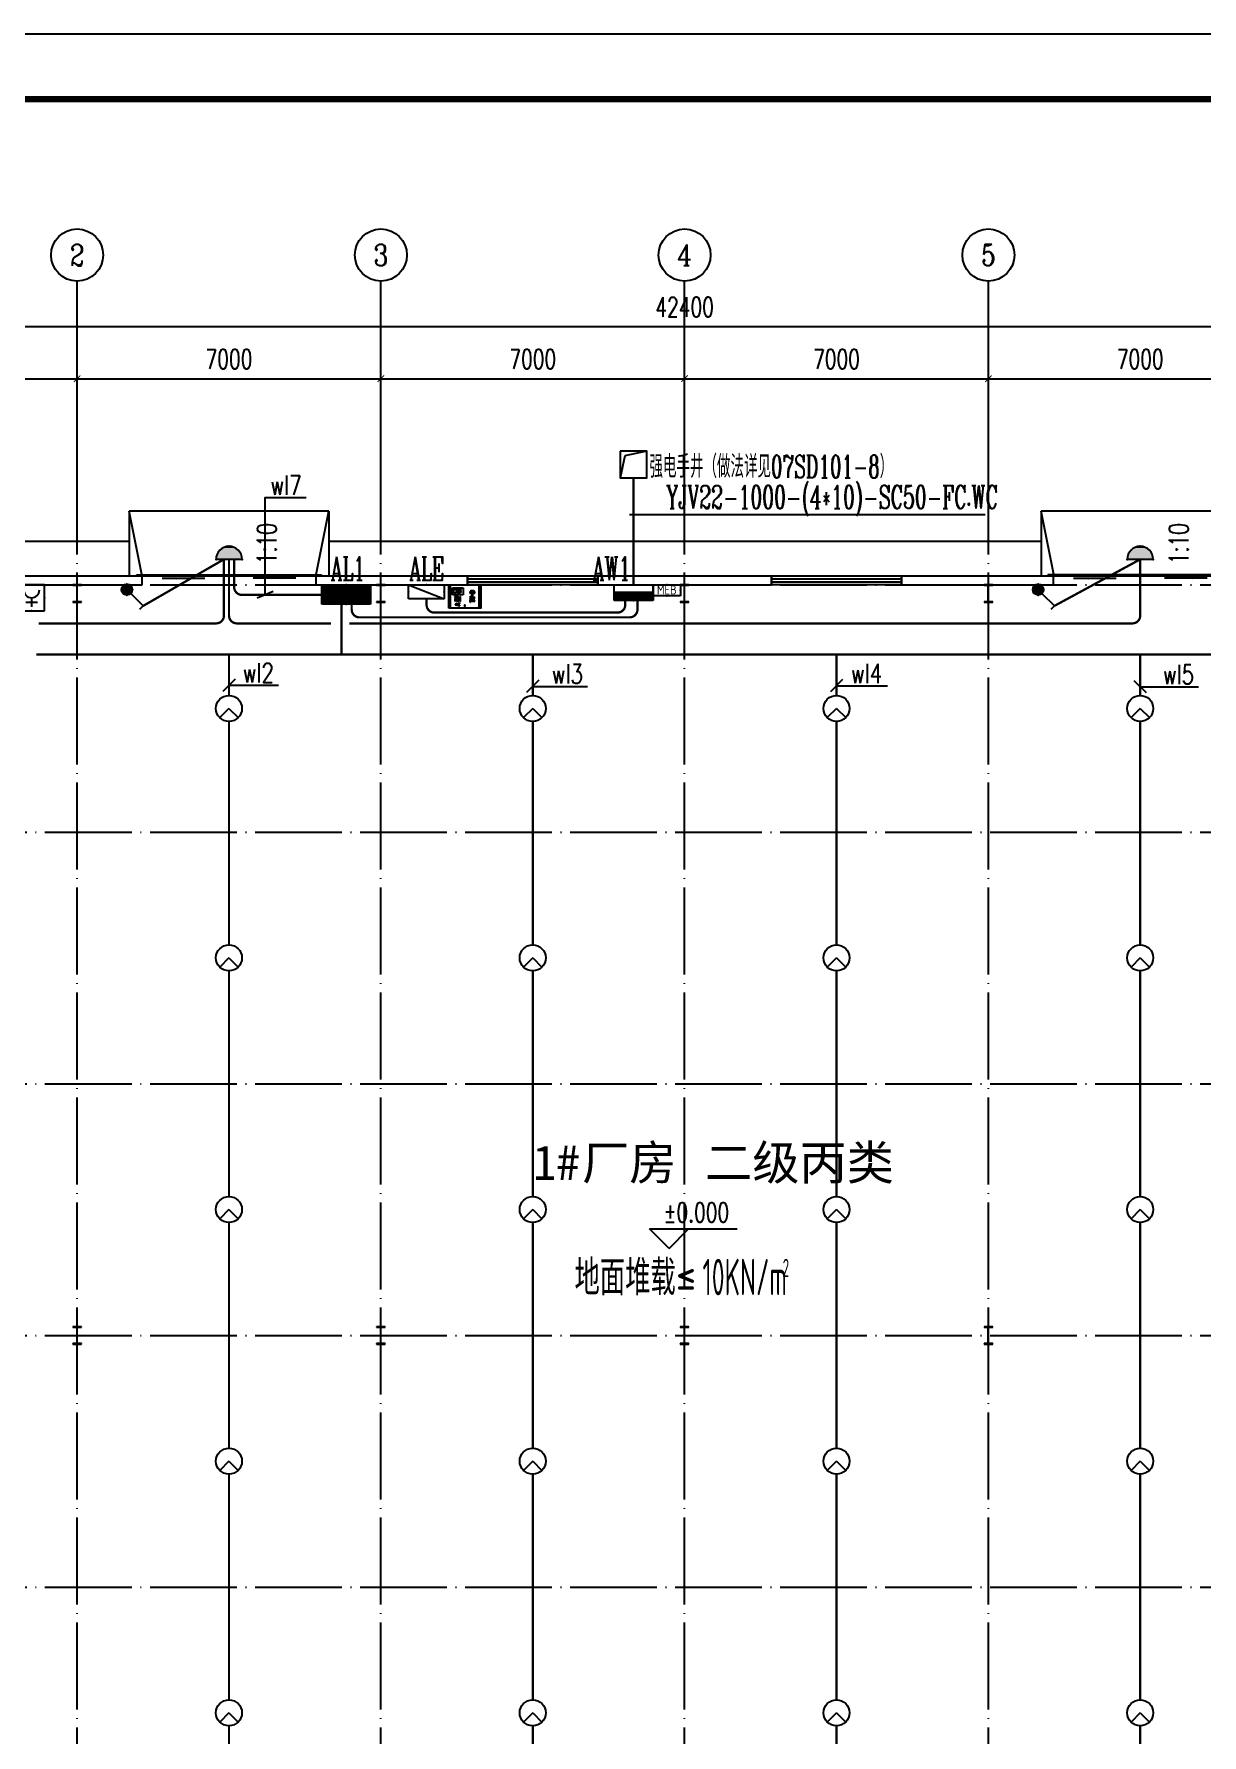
# Model space of a CAD drawing. Extents: x 33088 to 140010, y 13737 to 369010.
# Drawn here: x 61281 to 88197, y 236352 to 275556 of the extents above; entities that cross this region are included whole.
import ezdxf
from ezdxf.enums import TextEntityAlignment as Align

# ---------------------------------------------------------------- set-up
doc = ezdxf.new("R2010")
doc.units = 0
doc.header["$LTSCALE"] = 1000
doc.header["$MEASUREMENT"] = 0
doc.linetypes.add('DOTE', pattern=[2.42, 2, -0.2, 0.02, -0.2])
doc.layers.get('0').update_dxf_attribs({"linetype": 'CONTINUOUS'})
doc.layers.get('DEFPOINTS').update_dxf_attribs({"linetype": 'CONTINUOUS'})
for name, color, linetype in [('AXIS', 3, 'CONTINUOUS'), ('AXIS_TEXT', 7, 'CONTINUOUS'), ('COLUMN', 99, 'CONTINUOUS'), ('DIM-照明', 4, 'CONTINUOUS'), ('DIM_ELEV', 3, 'CONTINUOUS'), ('DIM_SYMB', 3, 'CONTINUOUS'), ('DOTE', 1, 'DOTE'), ('EQUIP-消防', 3, 'CONTINUOUS'), ('EQUIP-照明', 3, 'CONTINUOUS'), ('EQUIP-箱柜', 3, 'CONTINUOUS'), ('GROUND', 2, 'CONTINUOUS'), ('PUB_TEXT', 7, 'CONTINUOUS'), ('PUB_TITLE', 4, 'CONTINUOUS'), ('STAIR', 2, 'CONTINUOUS'), ('WALL', 9, 'CONTINUOUS'), ('WINDOW', 99, 'CONTINUOUS'), ('WIRE-照明', 1, 'CONTINUOUS')]:
    doc.layers.add(name, color=color, linetype=linetype)
doc.styles.add('_TCH_AXIS', font='COMPLEX', dxfattribs={"bigfont": 'GBCBIG'})
doc.styles.add('_TCH_DIM', font='SIMPLEX', dxfattribs={"bigfont": 'GBCBIG'})
doc.styles.add('_TCH_DYN', font='')
doc.styles.add('_TCH_LABEL', font='COMPLEX', dxfattribs={"bigfont": 'GBCBIG'})
doc.styles.add('_TEL_DIM', font='SIMPLEX', dxfattribs={"width": 0.8, "height": 3.5, "bigfont": 'HZTXT'})
doc.styles.add('COMPLEX', font='COMPLEX')
doc.styles.add('DIM_FONT', font='SIMPLEX', dxfattribs={"width": 0.7, "bigfont": 'GBCBIG'})
doc.styles.get("Standard").update_dxf_attribs({"font": 'gbenor.shx', "bigfont": 'gbcbig.shx'})
doc.styles.add('STY53', font='COMPLEX', dxfattribs={"width": 0.6, "bigfont": 'HZTXT'})
doc.styles.get('_TCH_DYN').set_extended_font_data('SimSun')
doc.dimstyles.new('DIMN150', dxfattribs={"dimscale": 1.5, "dimtxt": 300, "dimasz": 100, "dimexe": 250, "dimexo": 300, "dimgap": 150, "dimtad": 1, "dimdec": 0, "dimzin": 0, "dimtxsty": 'DIM_FONT', "dimblk": 'ARCHTICK', "dimcen": 0.09, "dimclrt": 7, "dimazin": 3, "dimtfac": 1, "dimtdec": 0, "dimtix": 1, "dimtmove": 0, "dimatfit": 3, "dimtolj": 1, "dimtzin": 0})

# ---------------------------------------------------------------- blocks, each defined once
blk = doc.blocks.new('$EQUIP_U$00000189_CYQUAN-P')
at = {"color": 254}
for p, q in [((-0.28, -0.48), (-0.296, -0.48)), ((-0.296, -0.509), (-0.28, -0.509))]:
    blk.add_line(p, q, dxfattribs=at)
for p, q in [((-0.254, -0.2), (-0.288, -0.346)), ((-0.288, -0.346), (-0.271, -0.346)), ((-0.271, -0.346), (-0.262, -0.301)), ((-0.262, -0.301), (-0.232, -0.301)), ((-0.259, -0.285), (-0.248, -0.234)), ((-0.236, -0.285), (-0.259, -0.285)), ((-0.241, -0.2), (-0.254, -0.2)), ((-0.248, -0.234), (-0.247, -0.234)), ((-0.247, -0.234), (-0.236, -0.285)), ((-0.207, -0.346), (-0.241, -0.2)), ((-0.232, -0.301), (-0.223, -0.346)), ((-0.223, -0.346), (-0.207, -0.346)), ((-0.146, -0.234), (-0.157, -0.234)), ((-0.157, -0.234), (-0.157, -0.25)), ((-0.157, -0.25), (-0.153, -0.25)), ((-0.146, -0.279), (-0.157, -0.286)), ((-0.157, -0.286), (-0.153, -0.292)), ((-0.146, -0.352), (-0.157, -0.351)), ((-0.157, -0.351), (-0.157, -0.367)), ((-0.157, -0.367), (-0.156, -0.367)), ((-0.156, -0.367), (-0.146, -0.366)), ((-0.153, -0.25), (-0.142, -0.249)), ((-0.153, -0.292), (-0.146, -0.302)), ((-0.138, -0.186), (-0.149, -0.185)), ((-0.149, -0.185), (-0.149, -0.2)), ((-0.149, -0.2), (-0.14, -0.2)), ((-0.134, -0.235), (-0.146, -0.234)), ((-0.139, -0.271), (-0.146, -0.279)), ((-0.146, -0.302), (-0.137, -0.294)), ((-0.146, -0.302), (-0.146, -0.302)), ((-0.134, -0.352), (-0.146, -0.352)), ((-0.146, -0.366), (-0.134, -0.366)), ((-0.142, -0.249), (-0.131, -0.249)), ((-0.139, -0.31), (-0.141, -0.326)), ((-0.141, -0.326), (-0.136, -0.325)), ((-0.14, -0.2), (-0.129, -0.199)), ((-0.138, -0.27), (-0.139, -0.271)), ((-0.128, -0.31), (-0.139, -0.31)), ((-0.126, -0.186), (-0.138, -0.186)), ((-0.133, -0.258), (-0.138, -0.27)), ((-0.137, -0.294), (-0.129, -0.283)), ((-0.136, -0.325), (-0.124, -0.325)), ((-0.13, -0.235), (-0.134, -0.235)), ((-0.134, -0.352), (-0.134, -0.352)), ((-0.087, -0.352), (-0.134, -0.352)), ((-0.134, -0.366), (-0.025, -0.366)), ((-0.131, -0.249), (-0.133, -0.258)), ((-0.129, -0.221), (-0.13, -0.235)), ((-0.129, -0.199), (-0.129, -0.206)), ((-0.129, -0.206), (-0.129, -0.221)), ((-0.129, -0.283), (-0.126, -0.276)), ((-0.117, -0.311), (-0.128, -0.31)), ((-0.087, -0.186), (-0.126, -0.186)), ((-0.126, -0.276), (-0.121, -0.264)), ((-0.124, -0.325), (-0.113, -0.325)), ((-0.121, -0.264), (-0.118, -0.249)), ((-0.118, -0.23), (-0.117, -0.217)), ((-0.118, -0.235), (-0.118, -0.23)), ((-0.096, -0.235), (-0.118, -0.235)), ((-0.118, -0.249), (-0.096, -0.249)), ((-0.117, -0.199), (-0.096, -0.199)), ((-0.117, -0.217), (-0.117, -0.199)), ((-0.113, -0.311), (-0.117, -0.311)), ((-0.087, -0.311), (-0.113, -0.311)), ((-0.113, -0.325), (-0.087, -0.325)), ((-0.096, -0.275), (-0.097, -0.29)), ((-0.097, -0.29), (-0.082, -0.29)), ((-0.096, -0.199), (-0.096, -0.235)), ((-0.096, -0.249), (-0.096, -0.259)), ((-0.096, -0.259), (-0.096, -0.262)), ((-0.096, -0.262), (-0.096, -0.275)), ((-0.076, -0.186), (-0.087, -0.186)), ((-0.087, -0.292), (-0.087, -0.297)), ((-0.073, -0.292), (-0.087, -0.292)), ((-0.087, -0.297), (-0.087, -0.311)), ((-0.087, -0.325), (-0.087, -0.352)), ((-0.083, -0.199), (-0.081, -0.199)), ((-0.083, -0.235), (-0.083, -0.199)), ((-0.072, -0.234), (-0.083, -0.235)), ((-0.083, -0.235), (-0.083, -0.249)), ((-0.083, -0.249), (-0.083, -0.235)), ((-0.083, -0.249), (-0.076, -0.249)), ((-0.083, -0.26), (-0.083, -0.249)), ((-0.083, -0.274), (-0.083, -0.26)), ((-0.083, -0.288), (-0.083, -0.274)), ((-0.082, -0.29), (-0.083, -0.288)), ((-0.081, -0.199), (-0.069, -0.2)), ((-0.069, -0.185), (-0.076, -0.186)), ((-0.076, -0.249), (-0.064, -0.25)), ((-0.074, -0.307), (-0.073, -0.292)), ((-0.074, -0.311), (-0.074, -0.307)), ((-0.045, -0.311), (-0.074, -0.311)), ((-0.074, -0.325), (-0.045, -0.325)), ((-0.074, -0.352), (-0.074, -0.325)), ((-0.025, -0.352), (-0.074, -0.352)), ((-0.064, -0.234), (-0.072, -0.234)), ((-0.069, -0.2), (-0.069, -0.185)), ((-0.064, -0.25), (-0.064, -0.234)), ((-0.057, -0.19), (-0.056, -0.201)), ((-0.043, -0.19), (-0.057, -0.19)), ((-0.056, -0.254), (-0.057, -0.269)), ((-0.057, -0.269), (-0.043, -0.269)), ((-0.056, -0.201), (-0.056, -0.216)), ((-0.056, -0.216), (-0.056, -0.243)), ((-0.056, -0.243), (-0.056, -0.254)), ((-0.033, -0.311), (-0.045, -0.311)), ((-0.045, -0.325), (-0.043, -0.325)), ((-0.044, -0.203), (-0.043, -0.19)), ((-0.044, -0.216), (-0.044, -0.203)), ((-0.044, -0.243), (-0.044, -0.216)), ((-0.044, -0.256), (-0.044, -0.243)), ((-0.043, -0.269), (-0.044, -0.256)), ((-0.043, -0.325), (-0.032, -0.325)), ((-0.041, -0.279), (-0.039, -0.286)), ((-0.028, -0.279), (-0.041, -0.279)), ((-0.039, -0.286), (-0.035, -0.299)), ((-0.035, -0.299), (-0.024, -0.296)), ((-0.022, -0.31), (-0.033, -0.311)), ((-0.032, -0.325), (-0.021, -0.326)), ((-0.026, -0.278), (-0.028, -0.279)), ((-0.025, -0.265), (-0.026, -0.278)), ((-0.025, -0.175), (-0.025, -0.176)), ((-0.012, -0.175), (-0.025, -0.175)), ((-0.025, -0.176), (-0.025, -0.19)), ((-0.025, -0.19), (-0.025, -0.205)), ((-0.025, -0.205), (-0.025, -0.265)), ((-0.014, -0.352), (-0.025, -0.352)), ((-0.025, -0.366), (-0.014, -0.366)), ((-0.024, -0.296), (-0.016, -0.29)), ((-0.021, -0.31), (-0.022, -0.31)), ((-0.021, -0.326), (-0.021, -0.31)), ((-0.016, -0.29), (-0.014, -0.285)), ((-0.014, -0.285), (-0.013, -0.269)), ((-0.003, -0.351), (-0.014, -0.352)), ((-0.014, -0.366), (-0.003, -0.367)), ((-0.013, -0.203), (-0.012, -0.189)), ((-0.013, -0.205), (-0.013, -0.203)), ((-0.013, -0.269), (-0.013, -0.205)), ((-0.012, -0.189), (-0.012, -0.175)), ((-0.003, -0.367), (-0.003, -0.351))]:
    blk.add_line(p, q)
at = {"color": 5}
for p, q in [((0.054, -0.443), (0.054, -0.119)), ((0.054, -0.119), (0.27, -0.119)), ((0.27, -0.443), (0.054, -0.443)), ((0.098, -0.227), (0.098, -0.154)), ((0.098, -0.154), (0.225, -0.154)), ((0.225, -0.227), (0.098, -0.227)), ((0.225, -0.154), (0.225, -0.227)), ((0.27, -0.119), (0.27, -0.443))]:
    blk.add_line(p, q, dxfattribs=at)
at = {"color": 7}
for p, q in [((-0.101, -0.654), (-0.174, -0.654)), ((-0.174, -0.654), (-0.174, -0.671)), ((-0.174, -0.671), (-0.146, -0.671)), ((-0.146, -0.671), (-0.146, -0.808)), ((-0.146, -0.808), (-0.129, -0.808)), ((-0.129, -0.671), (-0.101, -0.671)), ((-0.129, -0.808), (-0.129, -0.671)), ((-0.101, -0.671), (-0.101, -0.654)), ((-0.088, -0.654), (-0.054, -0.739)), ((-0.071, -0.654), (-0.088, -0.654)), ((-0.046, -0.72), (-0.071, -0.654)), ((-0.054, -0.739), (-0.054, -0.808)), ((-0.054, -0.808), (-0.037, -0.808)), ((-0.045, -0.72), (-0.046, -0.72)), ((-0.02, -0.654), (-0.045, -0.72)), ((-0.037, -0.739), (-0.004, -0.654)), ((-0.037, -0.808), (-0.037, -0.739)), ((-0.004, -0.654), (-0.02, -0.654)), ((0.005, -0.722), (0.087, -0.722)), ((0.005, -0.736), (0.005, -0.722)), ((0.087, -0.736), (0.005, -0.736)), ((0.087, -0.722), (0.087, -0.736)), ((0.087, -0.736), (0.087, -0.736)), ((0.101, -0.654), (0.101, -0.808)), ((0.126, -0.654), (0.101, -0.654)), ((0.101, -0.808), (0.126, -0.808)), ((0.118, -0.671), (0.126, -0.671)), ((0.118, -0.791), (0.118, -0.671)), ((0.126, -0.791), (0.118, -0.791)), ((0.138, -0.656), (0.126, -0.654)), ((0.126, -0.671), (0.134, -0.672)), ((0.138, -0.789), (0.126, -0.791)), ((0.126, -0.808), (0.135, -0.807)), ((0.134, -0.672), (0.144, -0.677)), ((0.135, -0.807), (0.146, -0.804)), ((0.149, -0.659), (0.138, -0.656)), ((0.147, -0.783), (0.138, -0.789)), ((0.144, -0.677), (0.152, -0.685)), ((0.146, -0.804), (0.156, -0.798)), ((0.152, -0.777), (0.147, -0.783)), ((0.158, -0.665), (0.149, -0.659)), ((0.152, -0.685), (0.154, -0.689)), ((0.156, -0.768), (0.152, -0.777)), ((0.154, -0.689), (0.158, -0.7)), ((0.159, -0.756), (0.156, -0.768)), ((0.156, -0.798), (0.164, -0.79)), ((0.165, -0.672), (0.158, -0.665)), ((0.158, -0.7), (0.16, -0.714)), ((0.16, -0.74), (0.159, -0.756)), ((0.16, -0.714), (0.16, -0.732)), ((0.16, -0.732), (0.16, -0.74)), ((0.164, -0.79), (0.167, -0.786)), ((0.17, -0.681), (0.165, -0.672)), ((0.167, -0.786), (0.171, -0.776)), ((0.174, -0.693), (0.17, -0.681)), ((0.171, -0.776), (0.175, -0.763)), ((0.176, -0.707), (0.174, -0.693)), ((0.175, -0.763), (0.177, -0.749)), ((0.177, -0.723), (0.176, -0.707)), ((0.178, -0.732), (0.177, -0.723)), ((0.177, -0.749), (0.178, -0.732))]:
    blk.add_line(p, q, dxfattribs=at)
blk.add_lwpolyline([(-0.36, 0), (0.36, 0), (0.36, -0.99), (-0.36, -0.99)], close=True)
for points in [[(-0.36, -0.019), (0.36, -0.019)], [(-0.36, -0.049), (0.36, -0.049)], [(-0.36, -0.94), (0.36, -0.94)], [(-0.36, -0.973), (0.36, -0.973)]]:
    blk.add_lwpolyline(points)
at = {"color": 5}
for centre, radius in [((0.09, -0.296), 0.00495), ((0.089, -0.329), 0.00198), ((0.089, -0.352), 0.00198), ((0.09, -0.296), 0.00045), ((0.126, -0.329), 0.0063), ((0.126, -0.373), 0.0063), ((0.126, -0.296), 0.00495), ((0.126, -0.296), 0.00045), ((0.162, -0.329), 0.0063), ((0.162, -0.373), 0.0063), ((0.162, -0.296), 0.00495), ((0.162, -0.296), 0.00045), ((0.198, -0.329), 0.0063), ((0.198, -0.373), 0.0063), ((0.198, -0.296), 0.00495), ((0.198, -0.296), 0.00045), ((0.234, -0.329), 0.0063), ((0.234, -0.373), 0.0063), ((0.234, -0.296), 0.00495), ((0.234, -0.296), 0.00045)]:
    blk.add_circle(centre, radius, dxfattribs=at)
at = {"color": 254}
for start, end in [(119.1103, 240.8897), (299.1104, 60.8896)]:
    blk.add_arc((-0.288, -0.495), 0.0171, start, end, dxfattribs=at)
blk = doc.blocks.new('_AXISO')
blk.add_circle((0, 0), 0.5)
at = {"layer": 'AXIS_TEXT', "style": 'COMPLEX', "width": 1.041667}
blk.add_attdef('A', text='', height=0.56, dxfattribs=at).set_placement((-0.25, -0.28), (0.25, -0.28), align=Align.FIT)
blk = doc.blocks.new('_ARCHTICK')
at = {"color": 0, "linetype": 'BYBLOCK', "const_width": 0.15}
blk.add_lwpolyline([(-0.5, -0.5), (0.5, 0.5)], dxfattribs=at)
blk = doc.blocks.new('*D56')
at = {"layer": 'AXIS', "color": 0}
for p, q in [((1861107, 92260), (1861107, 97135)), ((1903507, 92260), (1903507, 97135)), ((1861107, 96760), (1903507, 96760))]:
    blk.add_line(p, q, dxfattribs=at)
at = {"layer": 'DEFPOINTS', "color": 0}
for p in [(1903507, 96760), (1861107, 91810), (1903507, 91810)]:
    blk.add_point(p, dxfattribs=at)
at = {"layer": 'AXIS', "color": 0, "xscale": 150, "yscale": 150, "zscale": 150, "rotation": 180}
blk.add_blockref('_ARCHTICK', (1861107, 96760), dxfattribs=at)
at = {"layer": 'AXIS', "color": 0, "xscale": 150, "yscale": 150, "zscale": 150}
blk.add_blockref('_ARCHTICK', (1903507, 96760), dxfattribs=at)
at = {"layer": 'AXIS', "color": 7, "insert": (1882307, 97210), "char_height": 450, "attachment_point": 5, "style": 'DIM_FONT'}
blk.add_mtext('\\A1;42400', dxfattribs=at)
blk = doc.blocks.new('*D58')
at = {"layer": 'AXIS', "color": 0}
for p, q in [((1861307, 92260), (1861307, 95935)), ((1868307, 92260), (1868307, 95935)), ((1861307, 95560), (1868307, 95560))]:
    blk.add_line(p, q, dxfattribs=at)
at = {"layer": 'DEFPOINTS', "color": 0}
for p in [(1868307, 95560), (1861307, 91810), (1868307, 91810)]:
    blk.add_point(p, dxfattribs=at)
at = {"layer": 'AXIS', "color": 0, "xscale": 150, "yscale": 150, "zscale": 150, "rotation": 180}
blk.add_blockref('_ARCHTICK', (1861307, 95560), dxfattribs=at)
at = {"layer": 'AXIS', "color": 0, "xscale": 150, "yscale": 150, "zscale": 150}
blk.add_blockref('_ARCHTICK', (1868307, 95560), dxfattribs=at)
at = {"layer": 'AXIS', "color": 7, "insert": (1864807, 96010), "char_height": 450, "attachment_point": 5, "style": 'DIM_FONT'}
blk.add_mtext('\\A1;7000', dxfattribs=at)
blk = doc.blocks.new('*D59')
at = {"layer": 'AXIS', "color": 0}
for p, q in [((1868307, 92260), (1868307, 95935)), ((1875307, 92260), (1875307, 95935)), ((1868307, 95560), (1875307, 95560))]:
    blk.add_line(p, q, dxfattribs=at)
at = {"layer": 'DEFPOINTS', "color": 0}
for p in [(1875307, 95560), (1868307, 91810), (1875307, 91810)]:
    blk.add_point(p, dxfattribs=at)
at = {"layer": 'AXIS', "color": 0, "xscale": 150, "yscale": 150, "zscale": 150, "rotation": 180}
blk.add_blockref('_ARCHTICK', (1868307, 95560), dxfattribs=at)
at = {"layer": 'AXIS', "color": 0, "xscale": 150, "yscale": 150, "zscale": 150}
blk.add_blockref('_ARCHTICK', (1875307, 95560), dxfattribs=at)
at = {"layer": 'AXIS', "color": 7, "insert": (1871807, 96010), "char_height": 450, "attachment_point": 5, "style": 'DIM_FONT'}
blk.add_mtext('\\A1;7000', dxfattribs=at)
blk = doc.blocks.new('*D60')
at = {"layer": 'AXIS', "color": 0}
for p, q in [((1875307, 92260), (1875307, 95935)), ((1882307, 92260), (1882307, 95935)), ((1875307, 95560), (1882307, 95560))]:
    blk.add_line(p, q, dxfattribs=at)
at = {"layer": 'DEFPOINTS', "color": 0}
for p in [(1882307, 95560), (1875307, 91810), (1882307, 91810)]:
    blk.add_point(p, dxfattribs=at)
at = {"layer": 'AXIS', "color": 0, "xscale": 150, "yscale": 150, "zscale": 150, "rotation": 180}
blk.add_blockref('_ARCHTICK', (1875307, 95560), dxfattribs=at)
at = {"layer": 'AXIS', "color": 0, "xscale": 150, "yscale": 150, "zscale": 150}
blk.add_blockref('_ARCHTICK', (1882307, 95560), dxfattribs=at)
at = {"layer": 'AXIS', "color": 7, "insert": (1878807, 96010), "char_height": 450, "attachment_point": 5, "style": 'DIM_FONT'}
blk.add_mtext('\\A1;7000', dxfattribs=at)
blk = doc.blocks.new('*D61')
at = {"layer": 'AXIS', "color": 0}
for p, q in [((1882307, 92260), (1882307, 95935)), ((1889307, 92260), (1889307, 95935)), ((1882307, 95560), (1889307, 95560))]:
    blk.add_line(p, q, dxfattribs=at)
at = {"layer": 'DEFPOINTS', "color": 0}
for p in [(1889307, 95560), (1882307, 91810), (1889307, 91810)]:
    blk.add_point(p, dxfattribs=at)
at = {"layer": 'AXIS', "color": 0, "xscale": 150, "yscale": 150, "zscale": 150, "rotation": 180}
blk.add_blockref('_ARCHTICK', (1882307, 95560), dxfattribs=at)
at = {"layer": 'AXIS', "color": 0, "xscale": 150, "yscale": 150, "zscale": 150}
blk.add_blockref('_ARCHTICK', (1889307, 95560), dxfattribs=at)
at = {"layer": 'AXIS', "color": 7, "insert": (1885807, 96010), "char_height": 450, "attachment_point": 5, "style": 'DIM_FONT'}
blk.add_mtext('\\A1;7000', dxfattribs=at)
blk = doc.blocks.new('*D62')
at = {"layer": 'AXIS', "color": 0}
for p, q in [((1889307, 92260), (1889307, 95935)), ((1896307, 92260), (1896307, 95935)), ((1889307, 95560), (1896307, 95560))]:
    blk.add_line(p, q, dxfattribs=at)
at = {"layer": 'DEFPOINTS', "color": 0}
for p in [(1896307, 95560), (1889307, 91810), (1896307, 91810)]:
    blk.add_point(p, dxfattribs=at)
at = {"layer": 'AXIS', "color": 0, "xscale": 150, "yscale": 150, "zscale": 150, "rotation": 180}
blk.add_blockref('_ARCHTICK', (1889307, 95560), dxfattribs=at)
at = {"layer": 'AXIS', "color": 0, "xscale": 150, "yscale": 150, "zscale": 150}
blk.add_blockref('_ARCHTICK', (1896307, 95560), dxfattribs=at)
at = {"layer": 'AXIS', "color": 7, "insert": (1892807, 96010), "char_height": 450, "attachment_point": 5, "style": 'DIM_FONT'}
blk.add_mtext('\\A1;7000', dxfattribs=at)
blk = doc.blocks.new('$WINLIB2D$00000001')
for p, q in [((-0.5, 0.5), (0.5, 0.5)), ((-0.5, 0.5), (-0.5, -0.5)), ((0.5, -0.5), (0.5, 0.5)), ((0.5, 0.167), (-0.5, 0.167)), ((0.5, -0.167), (-0.5, -0.167)), ((-0.5, -0.5), (0.5, -0.5))]:
    blk.add_line(p, q)
blk = doc.blocks.new('$DORLIB2D$00000130')
at = {"color": 0, "linetype": 'CONTINUOUS'}
for p, q in [((-0.5333, 0.6601), (-0.5333, 0.5127)), ((0, 0.6601), (-0.5333, 0.6601)), ((0, 0.5127), (0, 0.6601)), ((0.5333, 0.6601), (0, 0.6601)), ((0.5333, 0.6601), (0.5333, 0.5127)), ((0, 0.5127), (-0.5333, 0.5127)), ((0.5333, 0.5127), (0, 0.5127)), ((-0.3853, 0.2694), (-0.1396, 0.2694)), ((-0.3853, 0.2694), (-0.2999, 0.2144)), ((-0.2999, 0.2144), (-0.2999, 0.2694)), ((0.3853, 0.2694), (0.1396, 0.2694)), ((0.2999, 0.2144), (0.2999, 0.2694)), ((0.3853, 0.2694), (0.2999, 0.2144))]:
    blk.add_line(p, q, dxfattribs=at)
blk = doc.blocks.new('$EQUIP$00001176')
for q in [(-0.354, -0.354), (0.354, -0.354)]:
    blk.add_line((0, 0), q)
blk.add_circle((0, 0), 0.5)
at = {"style": '_TCH_LABEL', "flags": 9}
blk.add_attdef('A', (0, 0), '', height=0.00002, dxfattribs=at)
blk = doc.blocks.new('$EQUIP$00002702')
for p, q in [((-0.75, 0.6), (-0.75, 0)), ((0.75, 0.6), (-0.75, 0.6)), ((-0.75, 0), (0.75, 0)), ((0.75, 0), (0.75, 0.6))]:
    blk.add_line(p, q)
at = {"const_width": 0.04}
blk.add_lwpolyline([(-0.75, 0.6), (-0.75, 0), (0.75, 0), (0.75, 0.6), (-0.75, 0.6), (-0.75, 0)], dxfattribs=at)
for p in [(-0.75, 0.3), (0, 0.6), (0, 0), (0.75, 0.3)]:
    blk.add_point(p)
at = {"color": 7}
blk.add_attdef('$TEXT$', text='', height=0.5, dxfattribs=at).set_placement((0, 0.3), align=Align.MIDDLE_CENTER)
blk = doc.blocks.new('*X12')
at = {"color": 0}
for p, q in [((-250, 33), (-183, 100)), ((-250, 68), (-218, 100)), ((-247, 0), (-147, 100)), ((-212, 0), (-112, 100)), ((-177, 0), (-77, 100)), ((-141, 0), (-41, 100)), ((-106, 0), (-6, 100)), ((-71, 0), (29, 100)), ((-35, 0), (65, 100)), ((0, 0), (100, 100)), ((35, 0), (135, 100)), ((71, 0), (171, 100)), ((106, 0), (206, 100)), ((141, 0), (241, 100)), ((177, 0), (250, 73)), ((212, 0), (250, 38)), ((247, 0), (250, 3))]:
    blk.add_line(p, q, dxfattribs=at)
blk = doc.blocks.new('$EQUIP$00001414')
for p, q in [((0.75, 0.6), (-0.75, 0.6)), ((-0.75, 0.6), (-0.75, 0)), ((-0.75, 0.3), (0.75, 0.3)), ((-0.75, 0), (0.75, 0)), ((0.75, 0), (0.75, 0.6))]:
    blk.add_line(p, q)
at = {"const_width": 0.3}
blk.add_lwpolyline([(-0.75, 0.15), (0.75, 0.15)], dxfattribs=at)
for p in [(-0.75, 0.3), (0, 0.6), (0, 0), (0.75, 0.3)]:
    blk.add_point(p)
at = {"xscale": 0.00300000000061118, "yscale": 0.00300000000061118, "zscale": 0.003}
blk.add_blockref('*X12', (0, 0), dxfattribs=at)
at = {"style": '_TCH_LABEL', "flags": 9}
blk.add_attdef('A', (0, 0), '', height=0.00002, dxfattribs=at)
blk = doc.blocks.new('$EQUIP$00002942')
for p, q in [((-0.75, 0.6), (-0.75, 0)), ((-0.75, 0), (0.75, 0.6)), ((0.75, 0.6), (-0.75, 0.6)), ((-0.75, 0), (0.75, 0)), ((0.75, 0), (0.75, 0.6))]:
    blk.add_line(p, q)
at = {"const_width": 0.04}
blk.add_lwpolyline([(-0.75, 0.6), (-0.75, 0), (0.75, 0), (0.75, 0.6), (-0.75, 0.6), (-0.75, 0)], dxfattribs=at)
for p in [(-0.75, 0.3), (0, 0.6), (0, 0), (0.75, 0.3)]:
    blk.add_point(p)
blk = doc.blocks.new('*X21')
at = {"color": 0}
for p, q in [((-250, 33), (-83, 200)), ((-250, 68), (-118, 200)), ((-250, 104), (-154, 200)), ((-250, 139), (-189, 200)), ((-250, 174), (-224, 200)), ((-247, 0), (-47, 200)), ((-212, 0), (-12, 200)), ((-177, 0), (23, 200)), ((-141, 0), (59, 200)), ((-106, 0), (94, 200)), ((-71, 0), (129, 200)), ((-35, 0), (165, 200)), ((0, 0), (200, 200)), ((35, 0), (235, 200)), ((71, 0), (250, 179)), ((106, 0), (250, 144)), ((141, 0), (250, 109)), ((177, 0), (250, 73)), ((212, 0), (250, 38)), ((247, 0), (250, 3))]:
    blk.add_line(p, q, dxfattribs=at)
blk = doc.blocks.new('$EQUIP$00001421')
for p, q in [((0.75, 0.6), (-0.75, 0.6)), ((-0.75, 0.6), (-0.75, 0)), ((0.75, 0), (0.75, 0.6)), ((-0.75, 0), (0.75, 0))]:
    blk.add_line(p, q)
at = {"const_width": 0.6}
blk.add_lwpolyline([(-0.75, 0.3), (0.75, 0.3)], dxfattribs=at)
for p in [(0, 0.6), (-0.75, 0.3), (0, 0), (0.75, 0.3)]:
    blk.add_point(p)
at = {"xscale": 0.00300000000061118, "yscale": 0.00300000000061118, "zscale": 0.003}
blk.add_blockref('*X21', (0, 0), dxfattribs=at)
at = {"style": '_TCH_LABEL', "flags": 9}
blk.add_attdef('A', (0, 0), '', height=0.00002, dxfattribs=at)
blk = doc.blocks.new('$EQUIP$00001168')
blk.add_line((-0.5, 0), (0.5, 0))
blk.add_arc((0, 0), 0.5, 180, 0)
for p in [(-0.5, 0), (0, 0), (0.5, 0), (0, -0.5)]:
    blk.add_point(p)
for points in [[(0.433, -0.25), (-0.433, -0.25), (0.5, 0), (-0.5, 0)], [(0.25, -0.433), (-0.25, -0.433), (0.433, -0.25), (-0.433, -0.25)], [(0, -0.5), (0, -0.5), (0.25, -0.433), (-0.25, -0.433)]]:
    blk.add_solid(points)
at = {"flags": 9}
blk.add_attdef('A', (0, 0), '', height=0.00002, dxfattribs=at)
blk = doc.blocks.new('$EQUIP$00001962')
for p, q in [((0.147, 0.356), (0.625, 0.833)), ((0.625, 0.833), (0.766, 0.692))]:
    blk.add_line(p, q)
blk.add_circle((0, 0.208), 0.208)
for p in [(-0.208, 0.208), (0, 0.417), (0, 0), (0.208, 0.208)]:
    blk.add_point(p)
for points in [[(-0.18, 0.313), (0.18, 0.313), (-0.208, 0.208), (0.208, 0.208)], [(-0.18, 0.104), (0.18, 0.104), (-0.208, 0.208), (0.208, 0.208)], [(-0.104, 0.389), (0.104, 0.389), (-0.18, 0.313), (0.18, 0.313)], [(-0.104, 0.028), (0.104, 0.028), (-0.18, 0.104), (0.18, 0.104)], [(0, 0.417), (0, 0.417), (-0.104, 0.389), (0.104, 0.389)], [(0, 0), (0, 0), (-0.104, 0.028), (0.104, 0.028)]]:
    blk.add_solid(points)
blk = doc.blocks.new('$EQUIP$00001712')
for p, q in [((-0.5, 1), (-0.5, 0)), ((0.5, 1), (-0.5, 1)), ((0.5, 0), (0.5, 1)), ((-0.5, 0), (0.5, 0)), ((-0.219, 0.331), (0.222, 0.331)), ((0, 0.5), (0, 0.15))]:
    blk.add_line(p, q)
blk.add_arc((0, 0.8), 0.3, 180, 0)
for p in [(0, 1), (-0.5, 0.5), (0, 0), (0.5, 0.5)]:
    blk.add_point(p)
at = {"flags": 1}
blk.add_attdef('B', text='', height=0.4, dxfattribs=at).set_placement((0.726, 0.302), align=Align.MIDDLE_CENTER)
blk = doc.blocks.new('QW1')
at = {"layer": 'AXIS', "color": 8}
for p, q in [((1868307.3, 91809.9), (1868307.3, 97809.9)), ((1875307.3, 91809.9), (1875307.3, 97809.9)), ((1882307.3, 91809.9), (1882307.3, 97809.9)), ((1889307.3, 91809.9), (1889307.3, 97809.9))]:
    blk.add_line(p, q, dxfattribs=at)
at = {"layer": 'COLUMN', "color": 8}
for p, q in [((1868409.3, 90809.9), (1868209.3, 90809.9)), ((1868209.3, 90809.9), (1868209.3, 90799.9)), ((1868209.3, 90799.9), (1868297.1, 90799.9)), ((1868297.1, 90799.9), (1868302.1, 90794.9)), ((1868302.1, 90794.9), (1868302.1, 90424.9)), ((1868308.1, 90794.9), (1868313.1, 90799.9)), ((1868308.1, 90424.9), (1868308.1, 90794.9)), ((1868313.1, 90799.9), (1868409.3, 90799.9)), ((1868409.3, 90799.9), (1868409.3, 90809.9)), ((1875407.3, 90809.9), (1875207.3, 90809.9)), ((1875207.3, 90809.9), (1875207.3, 90799.9)), ((1875207.3, 90799.9), (1875295.1, 90799.9)), ((1875295.1, 90799.9), (1875300.1, 90794.9)), ((1875300.1, 90794.9), (1875300.1, 90424.9)), ((1875306.1, 90794.9), (1875311.1, 90799.9)), ((1875306.1, 90424.9), (1875306.1, 90794.9)), ((1875311.1, 90799.9), (1875407.3, 90799.9)), ((1875407.3, 90799.9), (1875407.3, 90809.9)), ((1882407.3, 90809.9), (1882207.3, 90809.9)), ((1882207.3, 90809.9), (1882207.3, 90799.9)), ((1882207.3, 90799.9), (1882295.1, 90799.9)), ((1882295.1, 90799.9), (1882300.1, 90794.9)), ((1882300.1, 90794.9), (1882300.1, 90424.9)), ((1882306.1, 90794.9), (1882311.1, 90799.9)), ((1882306.1, 90424.9), (1882306.1, 90794.9)), ((1882311.1, 90799.9), (1882407.3, 90799.9)), ((1882407.3, 90799.9), (1882407.3, 90809.9)), ((1889407.3, 90809.9), (1889207.3, 90809.9)), ((1889207.3, 90809.9), (1889207.3, 90799.9)), ((1889207.3, 90799.9), (1889295.1, 90799.9)), ((1889295.1, 90799.9), (1889300.1, 90794.9)), ((1889300.1, 90794.9), (1889300.1, 90424.9)), ((1889306.1, 90794.9), (1889311.1, 90799.9)), ((1889306.1, 90424.9), (1889306.1, 90794.9)), ((1889311.1, 90799.9), (1889407.3, 90799.9)), ((1889407.3, 90799.9), (1889407.3, 90809.9)), ((1868297.1, 90419.9), (1868209.3, 90419.9)), ((1868209.3, 90419.9), (1868209.3, 90409.9)), ((1868209.3, 90409.9), (1868409.3, 90409.9)), ((1868302.1, 90424.9), (1868297.1, 90419.9)), ((1868313.1, 90419.9), (1868308.1, 90424.9)), ((1868409.3, 90419.9), (1868313.1, 90419.9)), ((1868409.3, 90409.9), (1868409.3, 90419.9)), ((1875295.1, 90419.9), (1875207.3, 90419.9)), ((1875207.3, 90419.9), (1875207.3, 90409.9)), ((1875207.3, 90409.9), (1875407.3, 90409.9)), ((1875300.1, 90424.9), (1875295.1, 90419.9)), ((1875311.1, 90419.9), (1875306.1, 90424.9)), ((1875407.3, 90419.9), (1875311.1, 90419.9)), ((1875407.3, 90409.9), (1875407.3, 90419.9)), ((1882295.1, 90419.9), (1882207.3, 90419.9)), ((1882207.3, 90419.9), (1882207.3, 90409.9)), ((1882207.3, 90409.9), (1882407.3, 90409.9)), ((1882300.1, 90424.9), (1882295.1, 90419.9)), ((1882311.1, 90419.9), (1882306.1, 90424.9)), ((1882407.3, 90419.9), (1882311.1, 90419.9)), ((1882407.3, 90409.9), (1882407.3, 90419.9)), ((1889295.1, 90419.9), (1889207.3, 90419.9)), ((1889207.3, 90419.9), (1889207.3, 90409.9)), ((1889207.3, 90409.9), (1889407.3, 90409.9)), ((1889300.1, 90424.9), (1889295.1, 90419.9)), ((1889311.1, 90419.9), (1889306.1, 90424.9)), ((1889407.3, 90419.9), (1889311.1, 90419.9)), ((1889407.3, 90409.9), (1889407.3, 90419.9)), ((1868407.3, 73709.9), (1868207.3, 73709.9)), ((1868207.3, 73709.9), (1868207.3, 73699.9)), ((1868407.3, 73699.9), (1868407.3, 73709.9)), ((1875407.3, 73709.9), (1875207.3, 73709.9)), ((1875207.3, 73709.9), (1875207.3, 73699.9)), ((1875407.3, 73699.9), (1875407.3, 73709.9)), ((1882407.3, 73709.9), (1882207.3, 73709.9)), ((1882207.3, 73709.9), (1882207.3, 73699.9)), ((1882407.3, 73699.9), (1882407.3, 73709.9)), ((1889407.3, 73709.9), (1889207.3, 73709.9)), ((1889207.3, 73709.9), (1889207.3, 73699.9)), ((1889407.3, 73699.9), (1889407.3, 73709.9)), ((1868207.3, 73699.9), (1868295.1, 73699.9)), ((1868295.1, 73319.9), (1868207.3, 73319.9)), ((1868207.3, 73319.9), (1868207.3, 73309.9)), ((1868295.1, 73699.9), (1868300.1, 73694.9)), ((1868300.1, 73324.9), (1868295.1, 73319.9)), ((1868300.1, 73694.9), (1868300.1, 73324.9)), ((1868306.1, 73694.9), (1868311.1, 73699.9)), ((1868306.1, 73324.9), (1868306.1, 73694.9)), ((1868311.1, 73319.9), (1868306.1, 73324.9)), ((1868311.1, 73699.9), (1868407.3, 73699.9)), ((1868407.3, 73319.9), (1868311.1, 73319.9)), ((1868407.3, 73309.9), (1868407.3, 73319.9)), ((1875207.3, 73699.9), (1875295.1, 73699.9)), ((1875295.1, 73319.9), (1875207.3, 73319.9)), ((1875207.3, 73319.9), (1875207.3, 73309.9)), ((1875295.1, 73699.9), (1875300.1, 73694.9)), ((1875300.1, 73324.9), (1875295.1, 73319.9)), ((1875300.1, 73694.9), (1875300.1, 73324.9)), ((1875306.1, 73694.9), (1875311.1, 73699.9)), ((1875306.1, 73324.9), (1875306.1, 73694.9)), ((1875311.1, 73319.9), (1875306.1, 73324.9)), ((1875311.1, 73699.9), (1875407.3, 73699.9)), ((1875407.3, 73319.9), (1875311.1, 73319.9)), ((1875407.3, 73309.9), (1875407.3, 73319.9)), ((1882207.3, 73699.9), (1882295.1, 73699.9)), ((1882295.1, 73319.9), (1882207.3, 73319.9)), ((1882207.3, 73319.9), (1882207.3, 73309.9)), ((1882295.1, 73699.9), (1882300.1, 73694.9)), ((1882300.1, 73324.9), (1882295.1, 73319.9)), ((1882300.1, 73694.9), (1882300.1, 73324.9)), ((1882306.1, 73694.9), (1882311.1, 73699.9)), ((1882306.1, 73324.9), (1882306.1, 73694.9)), ((1882311.1, 73319.9), (1882306.1, 73324.9)), ((1882311.1, 73699.9), (1882407.3, 73699.9)), ((1882407.3, 73319.9), (1882311.1, 73319.9)), ((1882407.3, 73309.9), (1882407.3, 73319.9)), ((1889207.3, 73699.9), (1889295.1, 73699.9)), ((1889295.1, 73319.9), (1889207.3, 73319.9)), ((1889207.3, 73319.9), (1889207.3, 73309.9)), ((1889295.1, 73699.9), (1889300.1, 73694.9)), ((1889300.1, 73324.9), (1889295.1, 73319.9)), ((1889300.1, 73694.9), (1889300.1, 73324.9)), ((1889306.1, 73694.9), (1889311.1, 73699.9)), ((1889306.1, 73324.9), (1889306.1, 73694.9)), ((1889311.1, 73319.9), (1889306.1, 73324.9)), ((1889311.1, 73699.9), (1889407.3, 73699.9)), ((1889407.3, 73319.9), (1889311.1, 73319.9)), ((1889407.3, 73309.9), (1889407.3, 73319.9)), ((1868207.3, 73309.9), (1868407.3, 73309.9)), ((1875207.3, 73309.9), (1875407.3, 73309.9)), ((1882207.3, 73309.9), (1882407.3, 73309.9)), ((1889207.3, 73309.9), (1889407.3, 73309.9))]:
    blk.add_line(p, q, dxfattribs=at)
at = {"layer": 'DIM_ELEV', "color": 8}
for p, q in [((1881947.3, 75513.9), (1881497.3, 75963.9)), ((1881497.3, 75963.9), (1883517, 75963.9)), ((1881947.3, 75513.9), (1882397.3, 75963.9))]:
    blk.add_line(p, q, dxfattribs=at)
at = {"layer": 'DIM_SYMB', "color": 8}
for points in [[(1873058.5, 91264.6, 0, 0, 0), (1873058.5, 91771.8, 120, 0, 0), (1873058.5, 92221.8, 0, 0, 0)], [(1894074.9, 91264.6, 0, 0, 0), (1894074.9, 91771.8, 120, 0, 0), (1894074.9, 92221.8, 0, 0, 0)]]:
    blk.add_lwpolyline(points, format="xyseb", dxfattribs=at)
at = {"layer": 'DOTE', "color": 8}
for p, q in [((1868307.3, 55209.9), (1868307.3, 91809.9)), ((1875307.3, 55209.9), (1875307.3, 91809.9)), ((1882307.3, 55209.9), (1882307.3, 91809.9)), ((1889307.3, 55209.9), (1889307.3, 91809.9)), ((1860307.3, 90809.9), (1904307.3, 90809.9)), ((1860307.3, 85109.9), (1904307.3, 85109.9)), ((1860307.3, 79309.9), (1904307.3, 79309.9)), ((1860307.3, 73509.9), (1904307.3, 73509.9)), ((1860307.3, 67709.9), (1904307.3, 67709.9))]:
    blk.add_line(p, q, dxfattribs=at)
at = {"layer": 'GROUND', "color": 8}
for p, q in [((1869507.8, 91809.9), (1860307.3, 91809.9)), ((1890520.3, 91809.9), (1874107.8, 91809.9)), ((1869507.8, 91009.9), (1861107.3, 91009.9)), ((1890520.3, 91009.9), (1874107.8, 91009.9))]:
    blk.add_line(p, q, dxfattribs=at)
at = {"layer": 'STAIR', "color": 8}
for p, q in [((1874107.8, 92509.9), (1869507.8, 92509.9)), ((1869507.8, 92509.9), (1869507.8, 91009.9)), ((1869807.8, 91009.9), (1869507.8, 92509.9)), ((1873807.8, 91009.9), (1874107.8, 92509.9)), ((1874107.8, 92509.9), (1874107.8, 91009.9)), ((1895120.3, 92509.9), (1890520.3, 92509.9)), ((1890520.3, 92509.9), (1890520.3, 91009.9)), ((1890820.3, 91009.9), (1890520.3, 92509.9)), ((1874107.8, 91009.9), (1869507.8, 91009.9)), ((1895120.3, 91009.9), (1890520.3, 91009.9))]:
    blk.add_line(p, q, dxfattribs=at)
at = {"layer": 'WALL', "color": 8}
for p, q in [((1868305.2, 91009.9), (1866307.3, 91009.9)), ((1869807.8, 91009.9), (1868305.2, 91009.9)), ((1869807.8, 90809.9), (1869807.8, 91009.9)), ((1875305.2, 91009.9), (1873807.8, 91009.9)), ((1873807.8, 91009.9), (1873807.8, 90809.9)), ((1877307.3, 91009.9), (1875305.2, 91009.9)), ((1877307.3, 90809.9), (1877307.3, 91009.9)), ((1882305.2, 91009.9), (1880307.3, 91009.9)), ((1880307.3, 91009.9), (1880307.3, 90809.9)), ((1884307.3, 91009.9), (1882305.2, 91009.9)), ((1884307.3, 90809.9), (1884307.3, 91009.9)), ((1889305.2, 91009.9), (1887307.3, 91009.9)), ((1887307.3, 91009.9), (1887307.3, 90809.9)), ((1890806.8, 91009.9), (1889305.2, 91009.9)), ((1890806.8, 90809.9), (1890806.8, 91009.9)), ((1866307.3, 90809.9), (1868209.3, 90809.9)), ((1868409.3, 90809.9), (1869807.8, 90809.9)), ((1873807.8, 90809.9), (1875207.3, 90809.9)), ((1875407.3, 90809.9), (1877307.3, 90809.9)), ((1880307.3, 90809.9), (1882207.3, 90809.9)), ((1882407.3, 90809.9), (1884307.3, 90809.9)), ((1887307.3, 90809.9), (1889207.3, 90809.9)), ((1889407.3, 90809.9), (1890806.8, 90809.9))]:
    blk.add_line(p, q, dxfattribs=at)
at = {"layer": 'AXIS', "color": 8}
ref = blk.add_blockref('_AXISO', (1868307.3, 98409.9), dxfattribs=dict(at, xscale=1200, yscale=1200, zscale=1200))
ref.add_attrib('A', '2', dxfattribs={"layer": 'AXIS_TEXT', "color": 8, "height": 493.2, "style": '_TCH_AXIS'}).set_placement((1868142.9, 98163.3), (1868471.7, 98163.3), align=Align.FIT)
ref = blk.add_blockref('_AXISO', (1875307.3, 98409.9), dxfattribs=dict(at, xscale=1200, yscale=1200, zscale=1200))
ref.add_attrib('A', '3', dxfattribs={"layer": 'AXIS_TEXT', "color": 8, "height": 493.2, "style": '_TCH_AXIS'}).set_placement((1875142.9, 98163.3), (1875471.7, 98163.3), align=Align.FIT)
ref = blk.add_blockref('_AXISO', (1882307.3, 98409.9), dxfattribs=dict(at, xscale=1200, yscale=1200, zscale=1200))
ref.add_attrib('A', '4', dxfattribs={"layer": 'AXIS_TEXT', "color": 8, "height": 480.7, "style": '_TCH_AXIS', "width": 0.9375}).set_placement((1882135.6, 98169.5), (1882479, 98169.5), align=Align.FIT)
ref = blk.add_blockref('_AXISO', (1889307.3, 98409.9), dxfattribs=dict(at, xscale=1200, yscale=1200, zscale=1200))
ref.add_attrib('A', '5', dxfattribs={"layer": 'AXIS_TEXT', "color": 8, "height": 493.2, "style": '_TCH_AXIS'}).set_placement((1889142.9, 98163.3), (1889471.7, 98163.3), align=Align.FIT)
at = {"layer": 'WINDOW', "color": 8, "rotation": 180}
for name, p, xscale, yscale, zscale in [('$DORLIB2D$00000130', (1871807.8, 90909.9), 4000, -200, 4000), ('$WINLIB2D$00000001', (1878807.3, 90909.9), 3000, 200, 3000), ('$WINLIB2D$00000001', (1885807.3, 90909.9), 3000, 200, 3000), ('$DORLIB2D$00000130', (1892806.8, 90909.9), -4000, -200, -4000)]:
    blk.add_blockref(name, p, dxfattribs=dict(at, xscale=xscale, yscale=yscale, zscale=zscale))
at = {"layer": 'PUB_TEXT', "color": 8, "style": '_TCH_DIM', "width": 0.705882}
for p in [(1872901, 91285.7), (1893917.4, 91285.7)]:
    blk.add_text('1:10', height=446.25, rotation=90, dxfattribs=at).set_placement(p)
at = {"layer": 'PUB_TEXT', "color": 8, "style": '_TCH_DYN'}
for s, p in [('1#', (1878810.4, 77093.9)), ('厂房', (1879944.6, 77093.9)), ('二级丙类', (1882780.1, 77093.9))]:
    blk.add_text(s, height=797.47, dxfattribs=at).set_placement(p)
at = {"layer": 'PUB_TEXT', "color": 7, "style": '_TCH_DIM', "width": 0.705882}
blk.add_text('%%P0.000', height=446.25, dxfattribs=at).set_placement((1881822, 76121.4))
at = {"layer": 'PUB_TEXT', "color": 8}
blk.add_text('地面堆载≤', height=810.21, dxfattribs=at).set_placement((1879769.5, 74434))
at = {"layer": 'PUB_TEXT', "color": 8, "width": 0.6}
for s, height, p in [('10KN/m', 840, (1882718.5, 74434)), ('2', 420, (1884568.6, 74854))]:
    blk.add_text(s, height=height, dxfattribs=at).set_placement(p)
at = {"layer": 'AXIS', "color": 8}
for p1, p2, distance, picture, middle in [((1861107.3, 91809.9), (1903507.3, 91809.9), 4950, '*D56', (1882307.3, 97209.9)), ((1861307.3, 91809.9), (1868307.3, 91809.9), 3750, '*D58', (1864807.3, 96009.9)), ((1868307.3, 91809.9), (1875307.3, 91809.9), 3750, '*D59', (1871807.3, 96009.9)), ((1875307.3, 91809.9), (1882307.3, 91809.9), 3750, '*D60', (1878807.3, 96009.9)), ((1882307.3, 91809.9), (1889307.3, 91809.9), 3750, '*D61', (1885807.3, 96009.9)), ((1889307.3, 91809.9), (1896307.3, 91809.9), 3750, '*D62', (1892807.3, 96009.9))]:
    dim = blk.add_aligned_dim(p1=p1, p2=p2, distance=distance, dimstyle='DIMN150', dxfattribs=at)
    dim.commit()
    dim.dimension.update_dxf_attribs({"geometry": picture, "text_midpoint": middle})

msp = doc.modelspace()

# ---------------------------------------------------------------- linework, layer by layer
at = {"color": 1}
for p, q in [((74898, 265832), (74790, 265326)), ((75404, 265941), (74898, 265832))]:
    msp.add_line(p, q, dxfattribs=at)
at = {"color": 242, "ltscale": 0.18}
msp.add_line((75001, 264478), (83202, 264478), dxfattribs=at)
for p, q in [((66790, 262707), (66422, 262551)), ((65916, 260687), (65633, 260404)), ((72916, 260663), (72633, 260380)), ((79916, 260675), (79633, 260392)), ((86916, 260368), (86633, 260651))]:
    msp.add_line(p, q)
at = {"color": 1}
msp.add_lwpolyline([(74790, 265941), (74790, 265326), (75404, 265326), (75404, 265941)], close=True, dxfattribs=at)
for points in [[(66606, 262629), (66606, 264871), (67552, 264871)], [(65774, 260545), (65970, 260545), (66916, 260545)], [(72774, 260521), (73093, 260521), (74038, 260521)], [(79774, 260534), (79989, 260534), (80946, 260534)], [(86774, 260509), (87174, 260509), (88119, 260509)]]:
    msp.add_lwpolyline(points)
at = {"layer": 'PUB_TITLE'}
msp.add_lwpolyline([(33293, 212556), (122393, 212556), (122393, 275556), (33293, 275556)], close=True, dxfattribs=at)
at = {"layer": 'PUB_TITLE', "const_width": 150}
msp.add_lwpolyline([(37043, 214056), (120893, 214056), (120893, 274056), (37043, 274056)], close=True, dxfattribs=at)
at = {"layer": 'WIRE-照明', "linetype": 'CONTINUOUS', "const_width": 52.5}
for points in [[(75097, 262862), (75097, 265326)], [(63797, 262375), (65658, 263448)], [(84796, 262375), (86774, 263448)], [(68369, 262412), (68369, 261257)], [(61338, 261257), (91212, 261257)], [(65774, 260312), (65774, 261257)], [(72774, 260312), (72774, 261257)], [(79774, 260312), (79774, 261257)], [(86774, 260312), (86774, 261257)], [(65774, 254562), (65774, 259712)], [(72774, 254562), (72774, 259712)], [(79774, 254562), (79774, 259712)], [(86774, 254562), (86774, 259712)], [(65774, 248762), (65774, 253962)], [(72774, 248762), (72774, 253962)], [(79774, 248762), (79774, 253962)], [(86774, 248762), (86774, 253962)], [(65774, 242962), (65774, 248162)], [(72774, 242962), (72774, 248162)], [(79774, 242962), (79774, 248162)], [(86774, 242962), (86774, 248162)], [(65774, 237162), (65774, 242362)], [(72774, 237162), (72774, 242362)], [(79774, 237162), (79774, 242362)], [(86774, 237162), (86774, 242362)], [(65774, 231412), (65774, 236562)], [(72774, 231412), (72774, 236562)], [(79774, 231412), (79774, 236562)], [(86774, 231412), (86774, 236562)]]:
    msp.add_lwpolyline(points, dxfattribs=at)
for points in [[(65658, 263448), (65658, 262152, -0.414214), (65478, 261972), (61391, 261972)], [(65775, 263448), (65775, 262152, 0.414214), (65955, 261972), (68127, 261972)], [(67914, 262629), (66073, 262629, -0.414214), (65893, 262809), (65893, 263448)], [(86774, 263448), (86774, 262152, -0.414214), (86594, 261972), (68551, 261972)], [(75188, 262502), (75188, 262291, -0.414214), (75008, 262111), (68782, 262111, -0.414214), (68602, 262291), (68602, 262412)], [(70328, 262534), (70328, 262400, 0.414214), (70508, 262220), (74726, 262220, 0.414214), (74906, 262400), (74906, 262502)]]:
    msp.add_lwpolyline(points, format="xyb", dxfattribs=at)

# ---------------------------------------------------------------- block references
msp.add_blockref('QW1', (-1806033, 172052))
at = {"layer": 'EQUIP-消防', "xscale": 600, "yscale": 600, "zscale": 600}
msp.add_blockref('$EQUIP$00001712', (61225, 262262), dxfattribs=at)
at = {"layer": 'EQUIP-照明', "xscale": 600, "yscale": 600, "zscale": 600}
for name, p, rotation in [('$EQUIP$00001168', (65775, 263448), 180), ('$EQUIP$00001168', (86774, 263448), 180), ('$EQUIP$00001962', (63297, 262750), 270), ('$EQUIP$00001962', (84296, 262750), 270)]:
    msp.add_blockref(name, p, dxfattribs=dict(at, rotation=rotation))
for p in [(65774, 260012), (72774, 260012), (79774, 260012), (86774, 260012), (65774, 254262), (72774, 254262), (79774, 254262), (86774, 254262), (65774, 248462), (72774, 248462), (79774, 248462), (86774, 248462), (65774, 242662), (72774, 242662), (79774, 242662), (86774, 242662), (65774, 236862), (72774, 236862), (79774, 236862), (86774, 236862)]:
    msp.add_blockref('$EQUIP$00001176', p, dxfattribs=at)
at = {"layer": 'EQUIP-箱柜'}
for name, p, xscale, yscale, zscale, rotation in [('$EQUIP$00001421', (68476, 262862), -750, 750, 750, 180), ('$EQUIP$00002942', (70324, 262862), -546, 546, 546, 180), ('$EQUIP_U$00000189_CYQUAN-P', (70839, 262593), 746.496000000101, 746.496000000101, 746.4959999999999, 90)]:
    msp.add_blockref(name, p, dxfattribs=dict(at, xscale=xscale, yscale=yscale, zscale=zscale, rotation=rotation))
at = {"layer": 'EQUIP-箱柜', "xscale": -600, "yscale": 600, "zscale": 600}
msp.add_blockref('$EQUIP$00001414', (75097, 262502), dxfattribs=at)
at = {"layer": 'EQUIP-箱柜'}
ref = msp.add_blockref('$EQUIP$00002702', (75864, 262608), dxfattribs=dict(at, xscale=-422.4000000001397, yscale=422.3999999999069, zscale=422.4))
ref.add_attrib('$TEXT$', 'MEB', dxfattribs={"layer": '0', "color": 7, "height": 211.2}).set_placement((75864, 262745), align=Align.MIDDLE_CENTER)

# ---------------------------------------------------------------- texts
at = {"layer": 'DIM-照明', "color": 7, "style": '_TEL_DIM', "width": 0.752941}
for s, p in [('wl7', (66727, 264934)), ('wl2', (66091, 260608)), ('wl3', (73213, 260584)), ('wl4', (80107, 260597)), ('wl5', (87294, 260572))]:
    msp.add_text(s, height=446.2, dxfattribs=at).set_placement(p)
at = {"layer": 'WIRE-照明', "color": 3, "linetype": 'CONTINUOUS', "style": 'STY53', "width": 0.6}
for s, height, p in [('强电手井（做法详见07SD101-8）', 518.4, (78273, 265614)), ('YJV22-1000-(4*10)-SC50-FC.WC', 532.22, (79670, 264846)), ('AL1', 532.2, (68512, 263238)), ('ALE', 532.2, (70329, 263238)), ('AW1', 532.2, (74588, 263238))]:
    msp.add_text(s, height=height, dxfattribs=at).set_placement(p, align=Align.MIDDLE)

doc.saveas('drawing.dxf')
